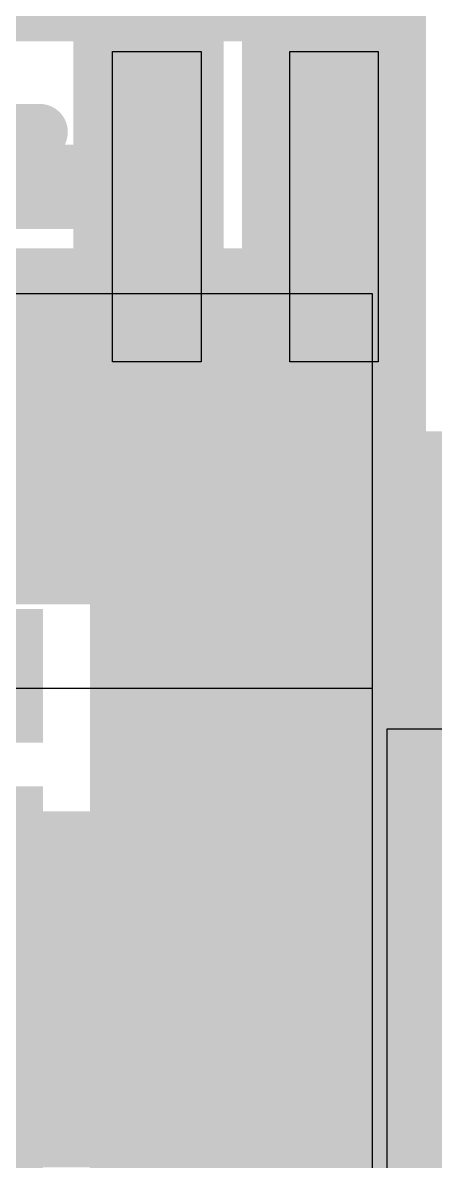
# Model space of a CAD drawing. Header units: inches. Extents: x -6 to 284, y -12 to 154.
# Drawn here: x 19.086 to 20.017, y -2.757 to -0.189 of the extents above; entities that cross this region are included whole.
import ezdxf

# ---------------------------------------------------------------- set-up
doc = ezdxf.new("R2010")
doc.units = ezdxf.units.IN
for name, color, linetype in [('Bottom Layer', 5, 'Continuous'), ('Bottom Paste', 16, 'Continuous'), ('Bottom Solder', 6, 'Continuous'), ('Signal L1', 76, 'Continuous'), ('Signal L2', 6, 'Continuous'), ('Top Layer', 1, 'Continuous'), ('Top Overlay', 2, 'Continuous'), ('Top Paste', 8, 'Continuous'), ('Top Solder', 216, 'Continuous')]:
    doc.layers.add(name, color=color, linetype=linetype)

# ---------------------------------------------------------------- blocks, each defined once
blk = doc.blocks.new('QFN_64__7_5_7_5__15')
at = {"layer": 'Top Layer'}
for points in [[(-3.1, 3.1), (3.1, 3.1), (3.1, -3.1), (-3.1, -3.1)], [(2.4999, -3.3076), (2.6999, -3.3076), (2.6999, -4.0076), (2.4999, -4.0076)], [(2.9, -3.3076), (3.1, -3.3076), (3.1, -4.0076), (2.9, -4.0076)]]:
    blk.add_hatch(color=1, dxfattribs=at).paths.add_polyline_path(points)
at = {"layer": 'Top Solder'}
for points in [[(-3.1508, 3.1508), (3.1508, 3.1508), (3.1508, -3.1508), (-3.1508, -3.1508)], [(3.2568, -1.2492), (4.0584, -1.2492), (4.0584, -1.5508), (3.2568, -1.5508)], [(3.2568, -1.6493), (4.0584, -1.6493), (4.0584, -1.9509), (3.2568, -1.9509)], [(3.2568, -2.0491), (4.0584, -2.0491), (4.0584, -2.3507), (3.2568, -2.3507)], [(3.2568, -2.4491), (4.0584, -2.4491), (4.0584, -2.7507), (3.2568, -2.7507)], [(3.2568, -2.8492), (4.0584, -2.8492), (4.0584, -3.1508), (3.2568, -3.1508)], [(2.4491, -3.2568), (2.7507, -3.2568), (2.7507, -4.0584), (2.4491, -4.0584)], [(2.8492, -3.2568), (3.1508, -3.2568), (3.1508, -4.0584), (2.8492, -4.0584)]]:
    blk.add_hatch(color=216, dxfattribs=at).paths.add_polyline_path(points)
at = {"layer": 'Top Overlay'}
blk.add_lwpolyline([(3.8262, -3.8262, 0.127, 0.127, 0), (3.2644, -3.8262, 0.127, 0.127, 0)], format="xyseb", dxfattribs=at)
blk.add_lwpolyline([(3.2326, -3.8262, 0.0635, 0.0635, 1), (3.2961, -3.8262, 0.0635, 0.0635, 1)], format="xyseb", close=True, dxfattribs=at)
at = {"layer": 'Top Paste'}
for p, q in [((2.48, 2.48), (2.48, -2.48)), ((2.48, -2.48), (-2.48, -2.48)), ((2.4999, -3.3076), (2.4999, -3.3076)), ((2.4999, -3.3076), (2.6999, -3.3076)), ((2.4999, -4.0076), (2.4999, -3.3076)), ((2.6999, -3.3076), (2.6999, -4.0076)), ((2.9, -3.3076), (2.9, -3.3076)), ((2.9, -3.3076), (3.1, -3.3076)), ((2.9, -4.0076), (2.9, -3.3076)), ((3.1, -3.3076), (3.1, -4.0076)), ((2.6999, -4.0076), (2.4999, -4.0076)), ((3.1, -4.0076), (2.9, -4.0076))]:
    blk.add_line(p, q, dxfattribs=at)
blk = doc.blocks.new('ESOP_8_B_129')
at = {"layer": 'Bottom Layer'}
for points in [[(-3.5085, 0.935), (-2.3085, 0.935), (-2.3085, 0.335), (-3.5085, 0.335)], [(-3.5085, -0.335), (-2.3085, -0.335), (-2.3085, -0.935), (-3.5085, -0.935)]]:
    blk.add_hatch(color=5, dxfattribs=at).paths.add_polyline_path(points)
at = {"layer": 'Bottom Paste'}
for points in [[(-3.5085, 0.935), (-2.3085, 0.935), (-2.3085, 0.335), (-3.5085, 0.335)], [(-3.5085, -0.335), (-2.3085, -0.335), (-2.3085, -0.935), (-3.5085, -0.935)]]:
    blk.add_hatch(color=16, dxfattribs=at).paths.add_polyline_path(points)
at = {"layer": 'Bottom Solder'}
for points in [[(-3.6101, 2.3066), (-2.2069, 2.3066), (-2.2069, 1.5034), (-3.6101, 1.5034)], [(-3.6101, 1.0366), (-2.2069, 1.0366), (-2.2069, 0.2334), (-3.6101, 0.2334)], [(-3.6101, -0.2334), (-2.2069, -0.2334), (-2.2069, -1.0366), (-3.6101, -1.0366)]]:
    blk.add_hatch(color=6, dxfattribs=at).paths.add_polyline_path(points)

msp = doc.modelspace()

# ---------------------------------------------------------------- hatches: boundary and pattern name
at = {"layer": 'Bottom Layer'}
msp.add_hatch(color=5, dxfattribs=at).paths.add_polyline_path([(17.5842, -1.3992), (19.7477, -1.3992), (19.7477, -0.7992), (17.5842, -0.7992)])

# ---------------------------------------------------------------- linework, layer by layer
for p, q in [((17.1658, -0.7992), (19.8747, -0.7992)), ((19.8747, -0.7992), (19.8747, -5.8408)), ((15.8522, -1.6894), (19.8747, -1.6894)), ((19.8747, -1.6894), (19.8747, -3.1476))]:
    msp.add_line(p, q, dxfattribs=at)
at = {"layer": 'Signal L1'}
for points in [[(19.2506, -0.7662, 0.1016, 0.1016, 0), (19.2506, 3.3049, 0.1016, 0.1016, 0)], [(19.6917, -4.1347, 0.1016, 0.1016, 0), (19.6917, 2.6656, 0.1016, 0.1016, 0)], [(19.9457, -5.4957, 0.1016, 0.1016, 0), (19.9457, 2.6656, 0.1016, 0.1016, 0)], [(19.2506, -0.7662, 0.1016, 0.1016, -0.414214), (18.4285, -1.5884, 0.1016, 0.1016, 0)], [(18.906, -2.4493, 0.1016, 0.1016, -1), (18.906, -3.2367, 0.1016, 0.1016, 0)], [(18.906, -2.7033, 0.1016, 0.1016, -1), (18.906, -2.9827, 0.1016, 0.1016, 0)]]:
    msp.add_lwpolyline(points, format="xyseb", dxfattribs=at)
msp.add_lwpolyline([(19.2252, -0.7662, 0.0508, 0.0508, 1), (19.276, -0.7662, 0.0508, 0.0508, 1)], format="xyseb", close=True, dxfattribs=at)
msp.add_lwpolyline([(19.2252, -0.7662, 0.0508, 0.0508, 1), (19.276, -0.7662, 0.0508, 0.0508, 1)], format="xyseb", close=True, dxfattribs=at)
at = {"layer": 'Signal L2'}
msp.add_lwpolyline([(19.7713, -10.6881, 0.381, 0.381, 0), (19.7713, 0.2432, 0.381, 0.381, 0)], format="xyseb", dxfattribs=at)
at = {"layer": 'Top Layer'}
for points in [[(19.7885, -0.6039, 0.1016, 0.1016, 0), (19.7885, 0.0542, 0.1016, 0.1016, 0)], [(17.4327, -0.559, 0.1905, 0.1905, 0), (19.3435, -0.559, 0.1905, 0.1905, 0)], [(19.3435, -0.559, 0.1905, 0.1905, 0), (19.3884, -0.6039, 0.1905, 0.1905, 0)]]:
    msp.add_lwpolyline(points, format="xyseb", dxfattribs=at)
for points in [[(19.2959, -0.559, 0.0952, 0.0952, 1), (19.3911, -0.559, 0.0952, 0.0952, 1)], [(19.2959, -0.559, 0.0952, 0.0952, 1), (19.3911, -0.559, 0.0952, 0.0952, 1)], [(19.3408, -0.6039, 0.0952, 0.0952, 1), (19.436, -0.6039, 0.0952, 0.0952, 1)], [(19.7631, -0.6039, 0.0508, 0.0508, 1), (19.8139, -0.6039, 0.0508, 0.0508, 1)]]:
    msp.add_lwpolyline(points, format="xyseb", close=True, dxfattribs=at)

# ---------------------------------------------------------------- block references
msp.add_blockref('ESOP_8_B_129', (22.1832, -1.7342))
at = {"rotation": 180}
msp.add_blockref('QFN_64__7_5_7_5__15', (22.3884, -4.2615), dxfattribs=at)

doc.saveas('drawing.dxf')
